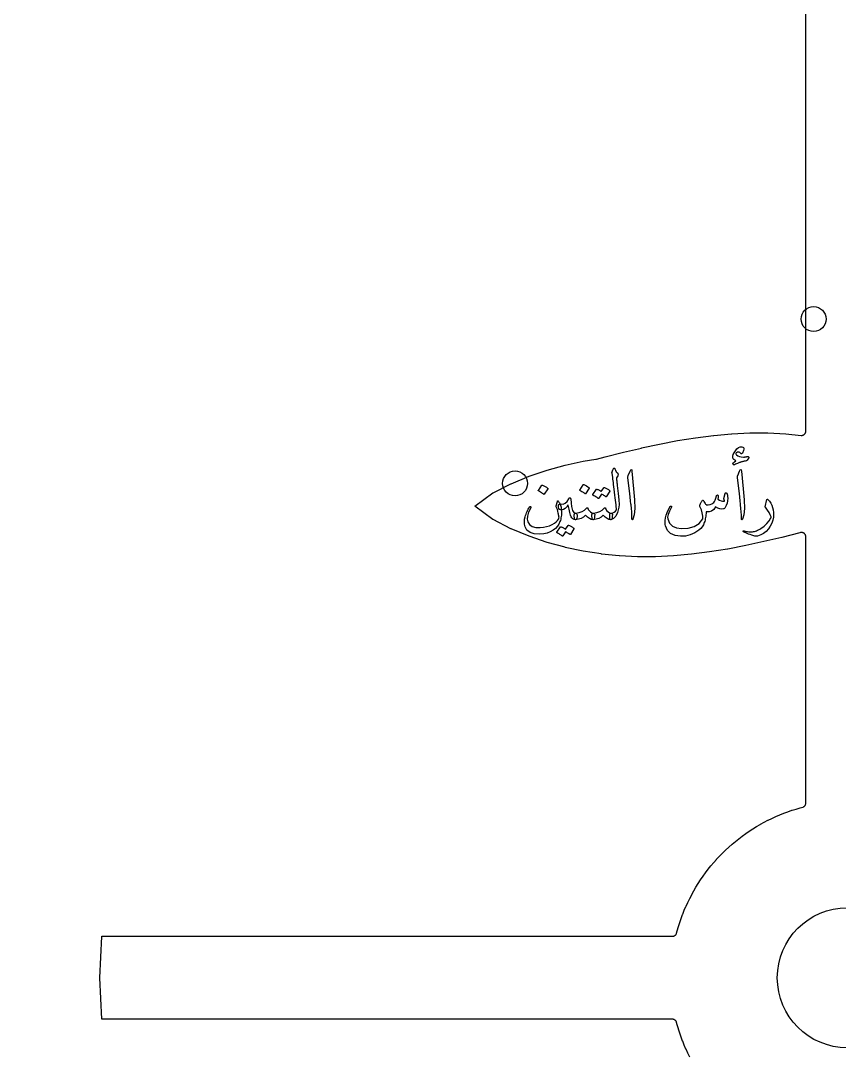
# Model space of a CAD drawing. Header units: millimetres. Extents: x -126 to 126, y -126 to 126.
# Drawn here: x -50.2 to -0.5, y -4.6 to 58.1 of the extents above; entities that cross this region are included whole.
import ezdxf

# ---------------------------------------------------------------- set-up
doc = ezdxf.new("R2010")
doc.units = ezdxf.units.MM
for name, color, linetype in [('CUT_INNER', 6, 'Continuous'), ('ENGRAVE', 7, 'Continuous'), ('TEXT', 5, 'Continuous')]:
    doc.layers.add(name, color=color, linetype=linetype)

msp = doc.modelspace()

# ---------------------------------------------------------------- linework, layer by layer
at = {"layer": 'CUT_INNER'}
msp.add_lwpolyline([(-9.5671, -4.814), (-9.6811, -4.5805), (-9.6824, -4.5777), (-9.7905, -4.3415), (-9.7918, -4.3387), (-9.8941, -4.0999), (-9.8953, -4.0971), (-9.9918, -3.8559), (-9.9929, -3.853), (-10.0834, -3.6095), (-10.0844, -3.6066), (-10.1689, -3.361), (-10.1699, -3.3581), (-10.2484, -3.1104), (-10.2493, -3.1075), (-10.3216, -2.858), (-10.3224, -2.855), (-10.3616, -2.7063), (-10.3693, -2.6822), (-10.3793, -2.6591), (-10.3917, -2.637), (-10.4061, -2.6164), (-10.4226, -2.5973), (-10.441, -2.5799), (-10.461, -2.5645), (-10.4824, -2.5512), (-10.5051, -2.5401), (-10.5288, -2.5314), (-10.5532, -2.5251), (-10.5782, -2.5213), (-10.6034, -2.52), (-45.2329, -2.52), (-45.239, -2.5197), (-45.2396, -2.5137), (-45.3627, -0.0061), (-45.3627, 0.0061), (-45.2396, 2.5137), (-45.239, 2.5197), (-45.2329, 2.52), (-10.6034, 2.52), (-10.5782, 2.5213), (-10.5532, 2.5251), (-10.5288, 2.5314), (-10.5051, 2.5401), (-10.4824, 2.5512), (-10.461, 2.5645), (-10.441, 2.5799), (-10.4226, 2.5973), (-10.4061, 2.6164), (-10.3917, 2.637), (-10.3793, 2.6591), (-10.3693, 2.6822), (-10.3616, 2.7063), (-10.3224, 2.855), (-10.3216, 2.858), (-10.2493, 3.1075), (-10.2484, 3.1104), (-10.1699, 3.3581), (-10.1689, 3.361), (-10.0844, 3.6066), (-10.0834, 3.6095), (-9.9929, 3.853), (-9.9918, 3.8559), (-9.8953, 4.0971), (-9.8941, 4.0999), (-9.7918, 4.3387), (-9.7905, 4.3415), (-9.6824, 4.5777), (-9.6811, 4.5805), (-9.5671, 4.814), (-9.5657, 4.8167), (-9.4461, 5.0473), (-9.4446, 5.05), (-9.3194, 5.2776), (-9.3179, 5.2803), (-9.187, 5.5047), (-9.1855, 5.5073), (-9.0492, 5.7285), (-9.0475, 5.7311), (-8.9059, 5.9489), (-8.9042, 5.9514), (-8.7572, 6.1656), (-8.7554, 6.1681), (-8.6033, 6.3787), (-8.6014, 6.3812), (-8.4441, 6.5879), (-8.4422, 6.5903), (-8.2799, 6.7932), (-8.278, 6.7955), (-8.1107, 6.9943), (-8.1087, 6.9966), (-7.9366, 7.1912), (-7.9345, 7.1935), (-7.7577, 7.3839), (-7.7556, 7.3861), (-7.5742, 7.572), (-7.572, 7.5742), (-7.3861, 7.7556), (-7.3839, 7.7577), (-7.1935, 7.9345), (-7.1912, 7.9366), (-6.9966, 8.1087), (-6.9943, 8.1107), (-6.7955, 8.278), (-6.7932, 8.2799), (-6.5903, 8.4422), (-6.5879, 8.4441), (-6.3812, 8.6014), (-6.3787, 8.6033), (-6.1681, 8.7554), (-6.1656, 8.7572), (-5.9514, 8.9042), (-5.9489, 8.9059), (-5.7311, 9.0475), (-5.7285, 9.0492), (-5.5073, 9.1855), (-5.5047, 9.187), (-5.2803, 9.3179), (-5.2776, 9.3194), (-5.05, 9.4446), (-5.0473, 9.4461), (-4.8167, 9.5657), (-4.814, 9.5671), (-4.5805, 9.6811), (-4.5777, 9.6824), (-4.3415, 9.7905), (-4.3387, 9.7918), (-4.0999, 9.8941), (-4.0971, 9.8953), (-3.8559, 9.9918), (-3.853, 9.9929), (-3.6095, 10.0834), (-3.6066, 10.0844), (-3.361, 10.1689), (-3.3581, 10.1699), (-3.1104, 10.2484), (-3.1075, 10.2493), (-2.858, 10.3216), (-2.855, 10.3224), (-2.7063, 10.3616), (-2.6822, 10.3693), (-2.6591, 10.3793), (-2.637, 10.3917), (-2.6164, 10.4061), (-2.5973, 10.4226), (-2.5799, 10.441), (-2.5645, 10.461), (-2.5512, 10.4824), (-2.5401, 10.5051), (-2.5314, 10.5288), (-2.5251, 10.5532), (-2.5213, 10.5782), (-2.52, 10.6034), (-2.52, 26.7887), (-2.5212, 26.8127), (-2.5246, 26.8365), (-2.5304, 26.8599), (-2.5383, 26.8826), (-2.5484, 26.9044), (-2.5606, 26.9252), (-2.5747, 26.9447), (-2.5906, 26.9628), (-2.6082, 26.9792), (-2.6273, 26.9939), (-2.6477, 27.0067), (-2.6692, 27.0174), (-2.6917, 27.0261), (-2.7149, 27.0325), (-2.7386, 27.0367), (-2.7626, 27.0385), (-2.7866, 27.0381), (-2.8105, 27.0354), (-2.8341, 27.0303), (-2.8778, 27.0187), (-2.8792, 27.0184), (-3.9733, 26.7415), (-3.9751, 26.7411), (-5.0686, 26.482), (-5.071, 26.4814), (-6.164, 26.2449), (-6.167, 26.2443), (-7.2594, 26.0352), (-7.2629, 26.0346), (-8.3547, 25.8581), (-8.3589, 25.8575), (-9.4501, 25.7182), (-9.4548, 25.7177), (-10.5455, 25.6204), (-10.5507, 25.6201), (-11.6409, 25.569), (-11.6466, 25.5689), (-12.7363, 25.568), (-12.7425, 25.5682), (-13.8318, 25.6211), (-13.8383, 25.6216), (-14.9273, 25.7316), (-14.9341, 25.7325), (-16.0229, 25.9026), (-16.0298, 25.9038), (-17.1185, 26.1369), (-17.1255, 26.1386), (-18.2141, 26.438), (-18.2212, 26.4402), (-19.3095, 26.8106), (-19.317, 26.8135), (-20.4045, 27.2634), (-20.4133, 27.2675), (-21.4999, 27.8191), (-21.5045, 27.8216), (-21.5088, 27.8246), (-22.5953, 28.6287), (-22.5998, 28.6324), (-22.5953, 28.6361), (-21.5088, 29.4402), (-21.5045, 29.4432), (-21.4999, 29.4457), (-20.4133, 29.9973), (-20.4045, 30.0013), (-19.317, 30.4513), (-19.3095, 30.4541), (-18.2212, 30.8246), (-18.2141, 30.8268), (-17.1255, 31.1262), (-17.1185, 31.1279), (-16.0298, 31.3609), (-16.0229, 31.3622), (-15.2535, 31.4824), (-15.228, 31.4877), (-14.6874, 31.6311), (-14.686, 31.6314), (-13.592, 31.9082), (-13.5901, 31.9087), (-12.4966, 32.1678), (-12.4942, 32.1683), (-11.4012, 32.4049), (-11.3983, 32.4055), (-10.3059, 32.6145), (-10.3023, 32.6151), (-9.2105, 32.7917), (-9.2064, 32.7923), (-8.1152, 32.9315), (-8.1104, 32.932), (-7.0198, 33.0293), (-7.0145, 33.0297), (-5.9244, 33.0807), (-5.9186, 33.0809), (-4.8289, 33.0817), (-4.8228, 33.0816), (-3.7334, 33.0286), (-3.727, 33.0281), (-2.7951, 32.934), (-2.7706, 32.9327), (-2.746, 32.9339), (-2.7217, 32.9374), (-2.6979, 32.9434), (-2.6747, 32.9516), (-2.6525, 32.9621), (-2.6314, 32.9747), (-2.6117, 32.9893), (-2.5934, 33.0057), (-2.5769, 33.0239), (-2.5623, 33.0437), (-2.5496, 33.0647), (-2.5391, 33.0869), (-2.5308, 33.1101), (-2.5248, 33.1339), (-2.5212, 33.1582), (-2.52, 33.1827), (-2.52, 60.4107)], dxfattribs=at)
msp.add_circle((0, 0), 4.25, dxfattribs=at)
at = {"layer": 'ENGRAVE'}
for centre, radius in [((0, 36.0053), 83.1151), ((-2.048, 39.9972), 0.756), ((-20.165, 30.0174), 0.756)]:
    msp.add_circle(centre, radius, dxfattribs=at)
at = {"layer": 'TEXT'}
for points in [[(-6.1413, 31.3821), (-6.1986, 31.3714), (-6.2517, 31.3612), (-6.3007, 31.3516), (-6.3456, 31.3425), (-6.3861, 31.3338), (-6.4219, 31.325), (-6.4531, 31.3162), (-6.4796, 31.3074), (-6.5065, 31.2974), (-6.5389, 31.2849), (-6.5767, 31.2699), (-6.6201, 31.2525), (-6.669, 31.2323), (-6.7233, 31.2091), (-6.7832, 31.1829), (-6.8485, 31.1537), (-6.8752, 31.1449), (-6.8979, 31.1449), (-6.9169, 31.1537), (-6.932, 31.1712), (-6.941, 31.2143), (-6.9155, 31.2646), (-6.8554, 31.322), (-6.7607, 31.3865), (-6.8332, 31.4277), (-6.8881, 31.4721), (-6.9254, 31.5199), (-6.9452, 31.571), (-6.949, 31.6673), (-6.9254, 31.7719), (-6.8743, 31.8847), (-6.7958, 32.0058), (-6.7022, 32.1142), (-6.6058, 32.1892), (-6.5067, 32.2306), (-6.4049, 32.2386), (-6.3481, 32.2243), (-6.3094, 32.1947), (-6.2888, 32.1497), (-6.2863, 32.0893), (-6.2962, 32.0239), (-6.3126, 31.9641), (-6.3357, 31.9097), (-6.3654, 31.8609), (-6.395, 31.8265), (-6.4225, 31.8114), (-6.4477, 31.8156), (-6.4708, 31.8389), (-6.4971, 31.8738), (-6.5279, 31.8993), (-6.563, 31.9155), (-6.6026, 31.9224), (-6.644, 31.9224), (-6.6805, 31.9136), (-6.7121, 31.896), (-6.7387, 31.8696), (-6.7582, 31.8378), (-6.764, 31.8081), (-6.756, 31.7807), (-6.7343, 31.7554), (-6.6531, 31.6953), (-6.5542, 31.6511), (-6.4378, 31.6228), (-6.3039, 31.6105), (-6.2922, 31.6109), (-6.2792, 31.6121), (-6.2647, 31.6142), (-6.249, 31.6171), (-6.2318, 31.6205), (-6.2133, 31.6242), (-6.1934, 31.6282), (-6.1721, 31.6325), (-6.149, 31.6367), (-6.1282, 31.6407), (-6.1095, 31.6444), (-6.093, 31.6478), (-6.0785, 31.6507), (-6.0656, 31.6528), (-6.0543, 31.654), (-6.0447, 31.6544), (-6.0266, 31.6525), (-6.0118, 31.6467), (-6.0002, 31.6371), (-5.992, 31.6237), (-5.9868, 31.6108), (-5.9843, 31.5984), (-5.9846, 31.5866), (-5.9876, 31.5753), (-6.0302, 31.4957), (-6.07, 31.437), (-6.107, 31.3991), (-6.1413, 31.3821)], [(-14.2762, 30.7144), (-14.2465, 30.7861), (-14.2235, 30.8429), (-14.207, 30.8849), (-14.1971, 30.9121), (-14.1894, 30.9294), (-14.1796, 30.9417), (-14.1675, 30.9491), (-14.1532, 30.9516), (-14.137, 30.9489), (-14.1235, 30.9406), (-14.1128, 30.9269), (-14.1049, 30.9077), (-14.0684, 30.8135), (-14.0247, 30.7287), (-13.9739, 30.6532), (-13.916, 30.587), (-13.8998, 30.5659), (-13.8951, 30.542), (-13.902, 30.5154), (-13.9204, 30.486), (-14.017, 30.3499), (-14.0104, 30.2889), (-14.0039, 30.2291), (-13.9973, 30.1703), (-13.9907, 30.1127), (-13.9841, 30.0561), (-13.9775, 30.0006), (-13.9709, 29.9463), (-13.9643, 29.893), (-13.9037, 29.4), (-13.8666, 29.0145), (-13.8531, 28.7367), (-13.8633, 28.5665), (-13.9462, 28.2577), (-14.0544, 28.0295), (-14.1878, 27.8821), (-14.3465, 27.8154), (-14.3509, 27.8154), (-14.3553, 27.8154), (-14.3596, 27.8154), (-14.364, 27.8154), (-14.3901, 27.8401), (-14.4069, 27.8967), (-14.4143, 27.9851), (-14.4124, 28.1053), (-14.4082, 28.1498), (-14.3959, 28.1822), (-14.3753, 28.2025), (-14.3465, 28.2107), (-14.235, 28.233), (-14.1422, 28.2733), (-14.0681, 28.3318), (-14.0126, 28.4084), (-14.0163, 28.5003), (-14.0231, 28.6049), (-14.0328, 28.7222), (-14.0456, 28.852), (-14.0611, 28.994), (-14.0791, 29.1474), (-14.0995, 29.3124), (-14.1225, 29.4889), (-14.1436, 29.6624), (-14.1631, 29.8184), (-14.1809, 29.9567), (-14.1971, 30.0775), (-14.2111, 30.1807), (-14.2224, 30.2664), (-14.2309, 30.3345), (-14.2367, 30.385), (-14.2806, 30.6354), (-14.282, 30.6601), (-14.2817, 30.6815), (-14.2798, 30.6996), (-14.2762, 30.7144)], [(-13.1869, 30.7583), (-13.1449, 30.8396), (-13.1111, 30.8682), (-13.0856, 30.844), (-13.0683, 30.7671), (-12.9672, 29.691), (-12.9071, 29.0305), (-12.8937, 28.5028), (-12.9269, 28.108), (-13.0068, 27.8461), (-13.0213, 27.8247), (-13.0342, 27.8132), (-13.0455, 27.8116), (-13.0551, 27.8198), (-13.0628, 27.8327), (-13.0683, 27.8494), (-13.0716, 27.87), (-13.0727, 27.8945), (-13.0727, 28.0847), (-13.0814, 28.2865), (-13.099, 28.4998), (-13.1254, 28.7246), (-13.1311, 28.7834), (-13.1484, 28.9421), (-13.1772, 29.2007), (-13.2176, 29.5592), (-13.3142, 30.3542), (-13.3164, 30.3965), (-13.3142, 30.4355), (-13.3076, 30.4712), (-13.2967, 30.5036)], [(-6.5411, 30.7583), (-6.4991, 30.8396), (-6.4653, 30.8682), (-6.4398, 30.844), (-6.4225, 30.7671), (-6.3214, 29.691), (-6.2613, 29.0305), (-6.2479, 28.5028), (-6.2811, 28.108), (-6.361, 27.8461), (-6.3755, 27.8247), (-6.3884, 27.8132), (-6.3997, 27.8116), (-6.4093, 27.8198), (-6.417, 27.8327), (-6.4225, 27.8494), (-6.4258, 27.87), (-6.4269, 27.8945), (-6.4269, 28.0847), (-6.4356, 28.2865), (-6.4532, 28.4998), (-6.4796, 28.7246), (-6.4853, 28.7834), (-6.5026, 28.9421), (-6.5314, 29.2007), (-6.5718, 29.5592), (-6.6684, 30.3542), (-6.6706, 30.3965), (-6.6684, 30.4355), (-6.6618, 30.4712), (-6.6509, 30.5036)], [(-18.5325, 29.9062), (-18.527, 29.9117), (-18.5193, 29.915), (-18.5094, 29.9161), (-18.4973, 29.915), (-18.412, 29.8804), (-18.3315, 29.8381), (-18.256, 29.7882), (-18.1855, 29.7305), (-18.1786, 29.7217), (-18.1756, 29.7129), (-18.1764, 29.7042), (-18.1811, 29.6954), (-18.3875, 29.3615), (-18.3952, 29.3536), (-18.4051, 29.3517), (-18.4172, 29.3558), (-18.4315, 29.3659), (-18.4438, 29.3747), (-18.4633, 29.3879), (-18.4899, 29.4055), (-18.5237, 29.4274), (-18.5652, 29.4538), (-18.6148, 29.4845), (-18.6728, 29.5197), (-18.7389, 29.5592), (-18.7477, 29.5658), (-18.7521, 29.5724), (-18.7521, 29.579), (-18.7477, 29.5856)], [(-16.0244, 29.937), (-16.0189, 29.9424), (-16.0112, 29.9457), (-16.0013, 29.9468), (-15.9892, 29.9457), (-15.9039, 29.9112), (-15.8234, 29.8689), (-15.7479, 29.8189), (-15.6774, 29.7613), (-15.6705, 29.7525), (-15.6675, 29.7437), (-15.6683, 29.7349), (-15.673, 29.7261), (-15.8794, 29.3923), (-15.8871, 29.3843), (-15.897, 29.3824), (-15.9091, 29.3865), (-15.9234, 29.3967), (-15.9357, 29.4055), (-15.9552, 29.4186), (-15.9818, 29.4362), (-16.0156, 29.4582), (-16.0571, 29.4845), (-16.1067, 29.5153), (-16.1647, 29.5504), (-16.2308, 29.59), (-16.2396, 29.5965), (-16.244, 29.6031), (-16.244, 29.6097), (-16.2396, 29.6163)], [(-14.7725, 29.7569), (-14.767, 29.7624), (-14.7594, 29.7657), (-14.7495, 29.7668), (-14.7374, 29.7657), (-14.6942, 29.7495), (-14.6523, 29.7316), (-14.6118, 29.7121), (-14.5727, 29.691), (-14.5347, 29.6679), (-14.4975, 29.6427), (-14.4611, 29.6152), (-14.4255, 29.5856), (-14.4187, 29.5765), (-14.4156, 29.5669), (-14.4165, 29.5567), (-14.4211, 29.546), (-14.632, 29.2122), (-14.6377, 29.2078), (-14.6463, 29.2078), (-14.6575, 29.2122), (-14.6715, 29.221), (-14.6811, 29.2291), (-14.6968, 29.2402), (-14.7185, 29.2543), (-14.7462, 29.2715), (-14.7802, 29.292), (-14.8209, 29.316), (-14.8681, 29.3436), (-14.9219, 29.3747), (-15.0888, 29.1156), (-15.0965, 29.1076), (-15.1064, 29.1057), (-15.1184, 29.1098), (-15.1327, 29.12), (-15.1451, 29.1287), (-15.1646, 29.1419), (-15.1912, 29.1595), (-15.225, 29.1815), (-15.2664, 29.2078), (-15.3161, 29.2386), (-15.374, 29.2737), (-15.4402, 29.3132), (-15.4471, 29.3198), (-15.4501, 29.3264), (-15.4493, 29.333), (-15.4446, 29.3396), (-15.2294, 29.6602), (-15.2239, 29.6657), (-15.2162, 29.669), (-15.2063, 29.6701), (-15.1942, 29.669), (-15.1574, 29.6571), (-15.1217, 29.6432), (-15.0871, 29.6274), (-15.0537, 29.6097), (-15.0213, 29.5904), (-14.99, 29.5696), (-14.9598, 29.5475), (-14.9307, 29.5241)], [(-17.4739, 28.8476), (-17.4488, 28.8033), (-17.4261, 28.7537), (-17.406, 28.699), (-17.3882, 28.639), (-17.3736, 28.5735), (-17.3624, 28.5023), (-17.3549, 28.4253), (-17.3509, 28.3425), (-17.3484, 28.2575), (-17.3498, 28.1739), (-17.355, 28.0917), (-17.3641, 28.0109), (-17.377, 27.9311), (-17.3937, 27.8522), (-17.4143, 27.7741), (-17.4388, 27.6968), (-17.5044, 27.5502), (-17.5958, 27.4135), (-17.713, 27.2867), (-17.856, 27.1697), (-18.0232, 27.0709), (-18.2129, 26.9984), (-18.4251, 26.9523), (-18.6599, 26.9325), (-18.9956, 26.9526), (-19.2561, 27.0346), (-19.4415, 27.1788), (-19.5515, 27.3849), (-19.5842, 27.5335), (-19.5944, 27.6847), (-19.582, 27.8387), (-19.5471, 27.9955), (-19.5219, 28.0758), (-19.4944, 28.1542), (-19.4648, 28.2306), (-19.4329, 28.3052), (-19.3989, 28.378), (-19.3627, 28.4496), (-19.3242, 28.5197), (-19.2836, 28.5885), (-19.2729, 28.6), (-19.2627, 28.6082), (-19.2531, 28.6132), (-19.2441, 28.6148), (-19.232, 28.6135), (-19.2221, 28.6093), (-19.2144, 28.6025), (-19.2089, 28.5929), (-19.2059, 28.5813), (-19.2056, 28.5687), (-19.2081, 28.555), (-19.2133, 28.5402), (-19.3434, 28.2697), (-19.4176, 28.0383), (-19.4357, 27.8459), (-19.3978, 27.6924), (-19.2828, 27.5255), (-19.1178, 27.4113), (-18.9028, 27.3498), (-18.6379, 27.341), (-18.4361, 27.3622), (-18.2481, 27.3992), (-18.0737, 27.4522), (-17.9131, 27.5211), (-17.7781, 27.598), (-17.6672, 27.6792), (-17.5804, 27.7649), (-17.5178, 27.8549), (-17.5156, 27.8597), (-17.5134, 27.8654), (-17.5112, 27.8718), (-17.509, 27.8791), (-17.5068, 27.8875), (-17.5047, 27.8972), (-17.5025, 27.9083), (-17.5003, 27.9208), (-17.4972, 27.9369), (-17.497, 27.9587), (-17.4994, 27.9863), (-17.5047, 28.0196), (-17.5118, 28.0588), (-17.52, 28.1037), (-17.5294, 28.1543), (-17.5398, 28.2107), (-17.5645, 28.3236), (-17.5947, 28.4249), (-17.6304, 28.5146), (-17.6716, 28.5929), (-17.6749, 28.6047), (-17.676, 28.6181), (-17.6749, 28.6332), (-17.6716, 28.65), (-17.5969, 28.9267), (-17.5922, 28.9401), (-17.587, 28.9498), (-17.5812, 28.9555), (-17.5749, 28.9574), (-17.5705, 28.9588), (-17.5661, 28.9585), (-17.5618, 28.9566), (-17.5574, 28.953), (-17.539, 28.9366), (-17.5189, 28.9135), (-17.4972, 28.8839), (-17.4739, 28.8476)], [(-16.49, 27.8154), (-16.5781, 27.8365), (-16.6536, 27.8736), (-16.7165, 27.9266), (-16.7667, 27.9955), (-16.8068, 28.0924), (-16.848, 28.2426), (-16.8903, 28.446), (-16.9336, 28.7027), (-16.9364, 28.7128), (-16.9402, 28.717), (-16.9452, 28.715), (-16.9512, 28.7071), (-17.0283, 28.5896), (-17.1192, 28.5006), (-17.2238, 28.4402), (-17.3421, 28.4084), (-17.4097, 28.4125), (-17.4629, 28.4424), (-17.5019, 28.4982), (-17.5266, 28.5797), (-17.531, 28.6722), (-17.5134, 28.7345), (-17.4739, 28.7666), (-17.4124, 28.7686), (-17.2537, 28.7655), (-17.1159, 28.818), (-16.999, 28.9259), (-16.9029, 29.0892), (-16.8889, 29.1156), (-16.8732, 29.1331), (-16.8559, 29.1419), (-16.837, 29.1419), (-16.8175, 29.1345), (-16.803, 29.1211), (-16.7933, 29.1016), (-16.7887, 29.076), (-16.7615, 28.8174), (-16.7327, 28.6126), (-16.7022, 28.4616), (-16.6701, 28.3645), (-16.6341, 28.3038), (-16.5921, 28.2579), (-16.5441, 28.2269), (-16.49, 28.2107), (-16.4398, 28.191), (-16.4076, 28.1492), (-16.3936, 28.0855), (-16.3977, 27.9999), (-16.4134, 27.9159), (-16.434, 27.8571), (-16.4595, 27.8236), (-16.49, 27.8154)], [(-7.4195, 29.4099), (-7.4119, 29.4291), (-7.402, 29.4428), (-7.3899, 29.451), (-7.3756, 29.4538), (-7.3572, 29.4516), (-7.3416, 29.445), (-7.3287, 29.434), (-7.3185, 29.4186), (-7.2935, 29.3637), (-7.2757, 29.2957), (-7.265, 29.2144), (-7.2614, 29.12), (-7.271, 28.9657), (-7.2999, 28.8191), (-7.3479, 28.6802), (-7.4152, 28.5489), (-7.4382, 28.5174), (-7.4635, 28.4929), (-7.4909, 28.4756), (-7.5206, 28.4655), (-7.6279, 28.4586), (-7.7435, 28.4776), (-7.8673, 28.5223), (-7.9994, 28.5929), (-8.1105, 28.4405), (-8.242, 28.3392), (-8.3939, 28.289), (-8.566, 28.2898), (-8.5716, 28.1971), (-8.5797, 28.108), (-8.5903, 28.0225), (-8.6033, 27.9406), (-8.6188, 27.8617), (-8.6368, 27.7852), (-8.6573, 27.7112), (-8.6802, 27.6397), (-8.7334, 27.5107), (-8.8054, 27.3915), (-8.896, 27.2823), (-9.0052, 27.1829), (-9.2608, 27.0127), (-9.5312, 26.893), (-9.8165, 26.8238), (-10.1165, 26.8051), (-10.4545, 26.851), (-10.7216, 26.9709), (-10.9179, 27.165), (-11.0433, 27.4333), (-11.0604, 27.5299), (-11.0631, 27.6441), (-11.0516, 27.7759), (-11.0258, 27.9252), (-10.9843, 28.0888), (-10.9258, 28.259), (-10.8503, 28.4358), (-10.7578, 28.6192), (-10.7504, 28.6307), (-10.7414, 28.639), (-10.7306, 28.6439), (-10.7183, 28.6456), (-10.7059, 28.6445), (-10.6952, 28.6412), (-10.6862, 28.6357), (-10.6788, 28.628), (-10.6738, 28.6167), (-10.6722, 28.6049), (-10.6738, 28.5926), (-10.6788, 28.5797), (-10.7963, 28.3356), (-10.872, 28.1349), (-10.9061, 27.9776), (-10.8984, 27.8637), (-10.7875, 27.6125), (-10.6129, 27.43), (-10.3746, 27.316), (-10.0726, 27.2707), (-9.6504, 27.2976), (-9.2929, 27.4047), (-9.0003, 27.5919), (-8.7724, 27.8593), (-8.7733, 28.0356), (-8.8021, 28.2217), (-8.8589, 28.4177), (-8.9437, 28.6236), (-8.9544, 28.6445), (-8.9602, 28.6631), (-8.961, 28.6796), (-8.9569, 28.6939), (-8.9333, 28.7429), (-8.9108, 28.7889), (-8.8894, 28.8318), (-8.8691, 28.8718), (-8.8498, 28.9082), (-8.8317, 28.9404), (-8.8147, 28.9686), (-8.7988, 28.9926), (-8.7897, 29.0027), (-8.7801, 29.0069), (-8.77, 29.0049), (-8.7593, 28.997), (-8.7538, 28.9909), (-8.7461, 28.9816), (-8.7362, 28.969), (-8.7241, 28.953), (-8.7104, 28.9338), (-8.6956, 28.9113), (-8.6796, 28.8855), (-8.6626, 28.8564), (-8.628, 28.8004), (-8.5989, 28.7598), (-8.5753, 28.7345), (-8.5572, 28.7246), (-8.443, 28.715), (-8.3288, 28.7345), (-8.2146, 28.7831), (-8.1004, 28.8608), (-8.0589, 28.9124), (-8.018, 28.997), (-7.9777, 29.1145), (-7.9379, 29.2649), (-7.934, 29.2792), (-7.9269, 29.2913), (-7.9164, 29.3011), (-7.9027, 29.3088), (-7.8898, 29.3138), (-7.8775, 29.3154), (-7.8657, 29.3138), (-7.8544, 29.3088), (-7.8377, 29.2814), (-7.8313, 29.2298), (-7.8355, 29.154), (-7.85, 29.0541), (-7.7613, 28.9997), (-7.6666, 28.964), (-7.5659, 28.947), (-7.4591, 28.9487), (-7.4605, 28.9808), (-7.4646, 29.0069), (-7.4714, 29.0269), (-7.481, 29.0409), (-7.492, 29.0541), (-7.4986, 29.0673), (-7.5008, 29.0804), (-7.4986, 29.0936)], [(-4.8763, 29.0409), (-4.8738, 29.0489), (-4.8708, 29.0552), (-4.8673, 29.0598), (-4.8631, 29.0629), (-4.8508, 29.064), (-4.8357, 29.0585), (-4.8178, 29.0464), (-4.7972, 29.0277), (-4.7171, 28.9325), (-4.6479, 28.8224), (-4.5897, 28.6975), (-4.5425, 28.5577), (-4.5057, 28.4073), (-4.4832, 28.259), (-4.475, 28.113), (-4.481, 27.9691), (-4.52, 27.7797), (-4.5842, 27.598), (-4.6737, 27.4239), (-4.7885, 27.2576), (-4.9257, 27.1068), (-5.0828, 26.9841), (-5.2596, 26.8894), (-5.4561, 26.8227), (-5.5088, 26.8114), (-5.5615, 26.8084), (-5.6142, 26.8136), (-5.667, 26.8271), (-5.7884, 26.8695), (-5.8981, 26.9089), (-5.996, 26.9453), (-6.082, 26.9786), (-6.156, 27.009), (-6.2177, 27.0363), (-6.2669, 27.0606), (-6.3039, 27.0819), (-6.3115, 27.0884), (-6.317, 27.095), (-6.3203, 27.1016), (-6.3214, 27.1082), (-6.3206, 27.1167), (-6.3181, 27.1247), (-6.314, 27.1321), (-6.3083, 27.139), (-6.3008, 27.1442), (-6.2918, 27.1466), (-6.2811, 27.1464), (-6.2687, 27.1434), (-6.1935, 27.1232), (-6.1216, 27.1066), (-6.0529, 27.0935), (-5.9876, 27.0841), (-5.925, 27.0781), (-5.8646, 27.0758), (-5.8064, 27.0771), (-5.7504, 27.0819), (-5.6945, 27.0908), (-5.6368, 27.1044), (-5.577, 27.1226), (-5.5154, 27.1455), (-5.4519, 27.1734), (-5.3864, 27.2065), (-5.319, 27.2448), (-5.2497, 27.2883), (-5.055, 27.4283), (-4.8884, 27.5804), (-4.7498, 27.7446), (-4.6391, 27.9208), (-4.632, 27.9351), (-4.6281, 27.9516), (-4.6276, 27.9702), (-4.6303, 27.9911), (-4.6765, 28.1144), (-4.7489, 28.2514), (-4.8478, 28.4021), (-4.9729, 28.5665), (-4.9784, 28.5769), (-4.9817, 28.5863), (-4.9828, 28.5945), (-4.9817, 28.6016)], [(-15.4182, 28.2107), (-15.3834, 28.1995), (-15.3578, 28.1877), (-15.3416, 28.1753), (-15.3348, 28.1624), (-15.3315, 28.1426), (-15.3304, 28.1185), (-15.3315, 28.0899), (-15.3348, 28.057), (-15.3515, 27.9513), (-15.371, 27.8758), (-15.3932, 27.8305), (-15.4182, 27.8154), (-15.5368, 27.8321), (-15.6554, 27.8824), (-15.774, 27.9661), (-15.8926, 28.0833), (-16.0057, 27.976), (-16.143, 27.8956), (-16.3044, 27.842), (-16.49, 27.8154), (-16.51, 27.8195), (-16.5262, 27.8319), (-16.5386, 27.8525), (-16.5471, 27.8813), (-16.5822, 28.0658), (-16.5861, 28.0864), (-16.5844, 28.1086), (-16.5773, 28.1325), (-16.5647, 28.158), (-16.5501, 28.1778), (-16.5328, 28.1931), (-16.5128, 28.2041), (-16.49, 28.2107), (-16.2682, 28.2437), (-16.0859, 28.303), (-15.9431, 28.3886), (-15.8399, 28.5006), (-15.8278, 28.516), (-15.8136, 28.527), (-15.7971, 28.5336), (-15.7784, 28.5358), (-15.7611, 28.5333), (-15.7488, 28.5259), (-15.7413, 28.5135), (-15.7389, 28.4962), (-15.7383, 28.4798), (-15.7367, 28.4655), (-15.7339, 28.4534), (-15.7301, 28.4435), (-15.6562, 28.3548), (-15.5797, 28.2865), (-15.5003, 28.2384), (-15.4182, 28.2107)], [(-14.3465, 28.2107), (-14.3116, 28.1995), (-14.2861, 28.1877), (-14.2699, 28.1753), (-14.263, 28.1624), (-14.2597, 28.1426), (-14.2586, 28.1185), (-14.2597, 28.0899), (-14.263, 28.057), (-14.2798, 27.9513), (-14.2992, 27.8758), (-14.3215, 27.8305), (-14.3465, 27.8154), (-14.4651, 27.8321), (-14.5837, 27.8824), (-14.7023, 27.9661), (-14.8209, 28.0833), (-14.934, 27.976), (-15.0712, 27.8956), (-15.2326, 27.842), (-15.4182, 27.8154), (-15.4383, 27.8195), (-15.4545, 27.8319), (-15.4668, 27.8525), (-15.4753, 27.8813), (-15.5105, 28.0658), (-15.5143, 28.0864), (-15.5127, 28.1086), (-15.5055, 28.1325), (-15.4929, 28.158), (-15.4784, 28.1778), (-15.4611, 28.1931), (-15.441, 28.2041), (-15.4182, 28.2107), (-15.1964, 28.2437), (-15.0141, 28.303), (-14.8714, 28.3886), (-14.7681, 28.5006), (-14.7561, 28.516), (-14.7418, 28.527), (-14.7253, 28.5336), (-14.7066, 28.5358), (-14.6894, 28.5333), (-14.677, 28.5259), (-14.6696, 28.5135), (-14.6671, 28.4962), (-14.6666, 28.4798), (-14.6649, 28.4655), (-14.6622, 28.4534), (-14.6583, 28.4435), (-14.5845, 28.3548), (-14.5079, 28.2865), (-14.4286, 28.2384), (-14.3465, 28.2107)], [(-16.9468, 27.4684), (-16.9413, 27.4739), (-16.9336, 27.4772), (-16.9237, 27.4783), (-16.9117, 27.4772), (-16.8684, 27.461), (-16.8266, 27.4431), (-16.7861, 27.4236), (-16.7469, 27.4025), (-16.7089, 27.3794), (-16.6717, 27.3542), (-16.6354, 27.3267), (-16.5998, 27.2971), (-16.5929, 27.288), (-16.5899, 27.2784), (-16.5907, 27.2683), (-16.5954, 27.2576), (-16.8062, 26.9237), (-16.812, 26.9193), (-16.8205, 26.9193), (-16.8318, 26.9237), (-16.8458, 26.9325), (-16.8554, 26.9406), (-16.871, 26.9517), (-16.8927, 26.9659), (-16.9205, 26.983), (-16.9545, 27.0035), (-16.9951, 27.0275), (-17.0423, 27.0551), (-17.0962, 27.0862), (-17.2631, 26.8271), (-17.2708, 26.8191), (-17.2806, 26.8172), (-17.2927, 26.8213), (-17.307, 26.8315), (-17.3193, 26.8403), (-17.3388, 26.8534), (-17.3655, 26.871), (-17.3992, 26.893), (-17.4407, 26.9193), (-17.4904, 26.9501), (-17.5483, 26.9852), (-17.6145, 27.0248), (-17.6213, 27.0313), (-17.6243, 27.0379), (-17.6235, 27.0445), (-17.6189, 27.0511), (-17.4036, 27.3718), (-17.3981, 27.3772), (-17.3904, 27.3805), (-17.3806, 27.3816), (-17.3685, 27.3805), (-17.3317, 27.3686), (-17.296, 27.3547), (-17.2614, 27.339), (-17.2279, 27.3212), (-17.1955, 27.3019), (-17.1642, 27.2812), (-17.134, 27.2591), (-17.1049, 27.2356)]]:
    msp.add_lwpolyline(points, close=True, dxfattribs=at)

doc.saveas('drawing.dxf')
